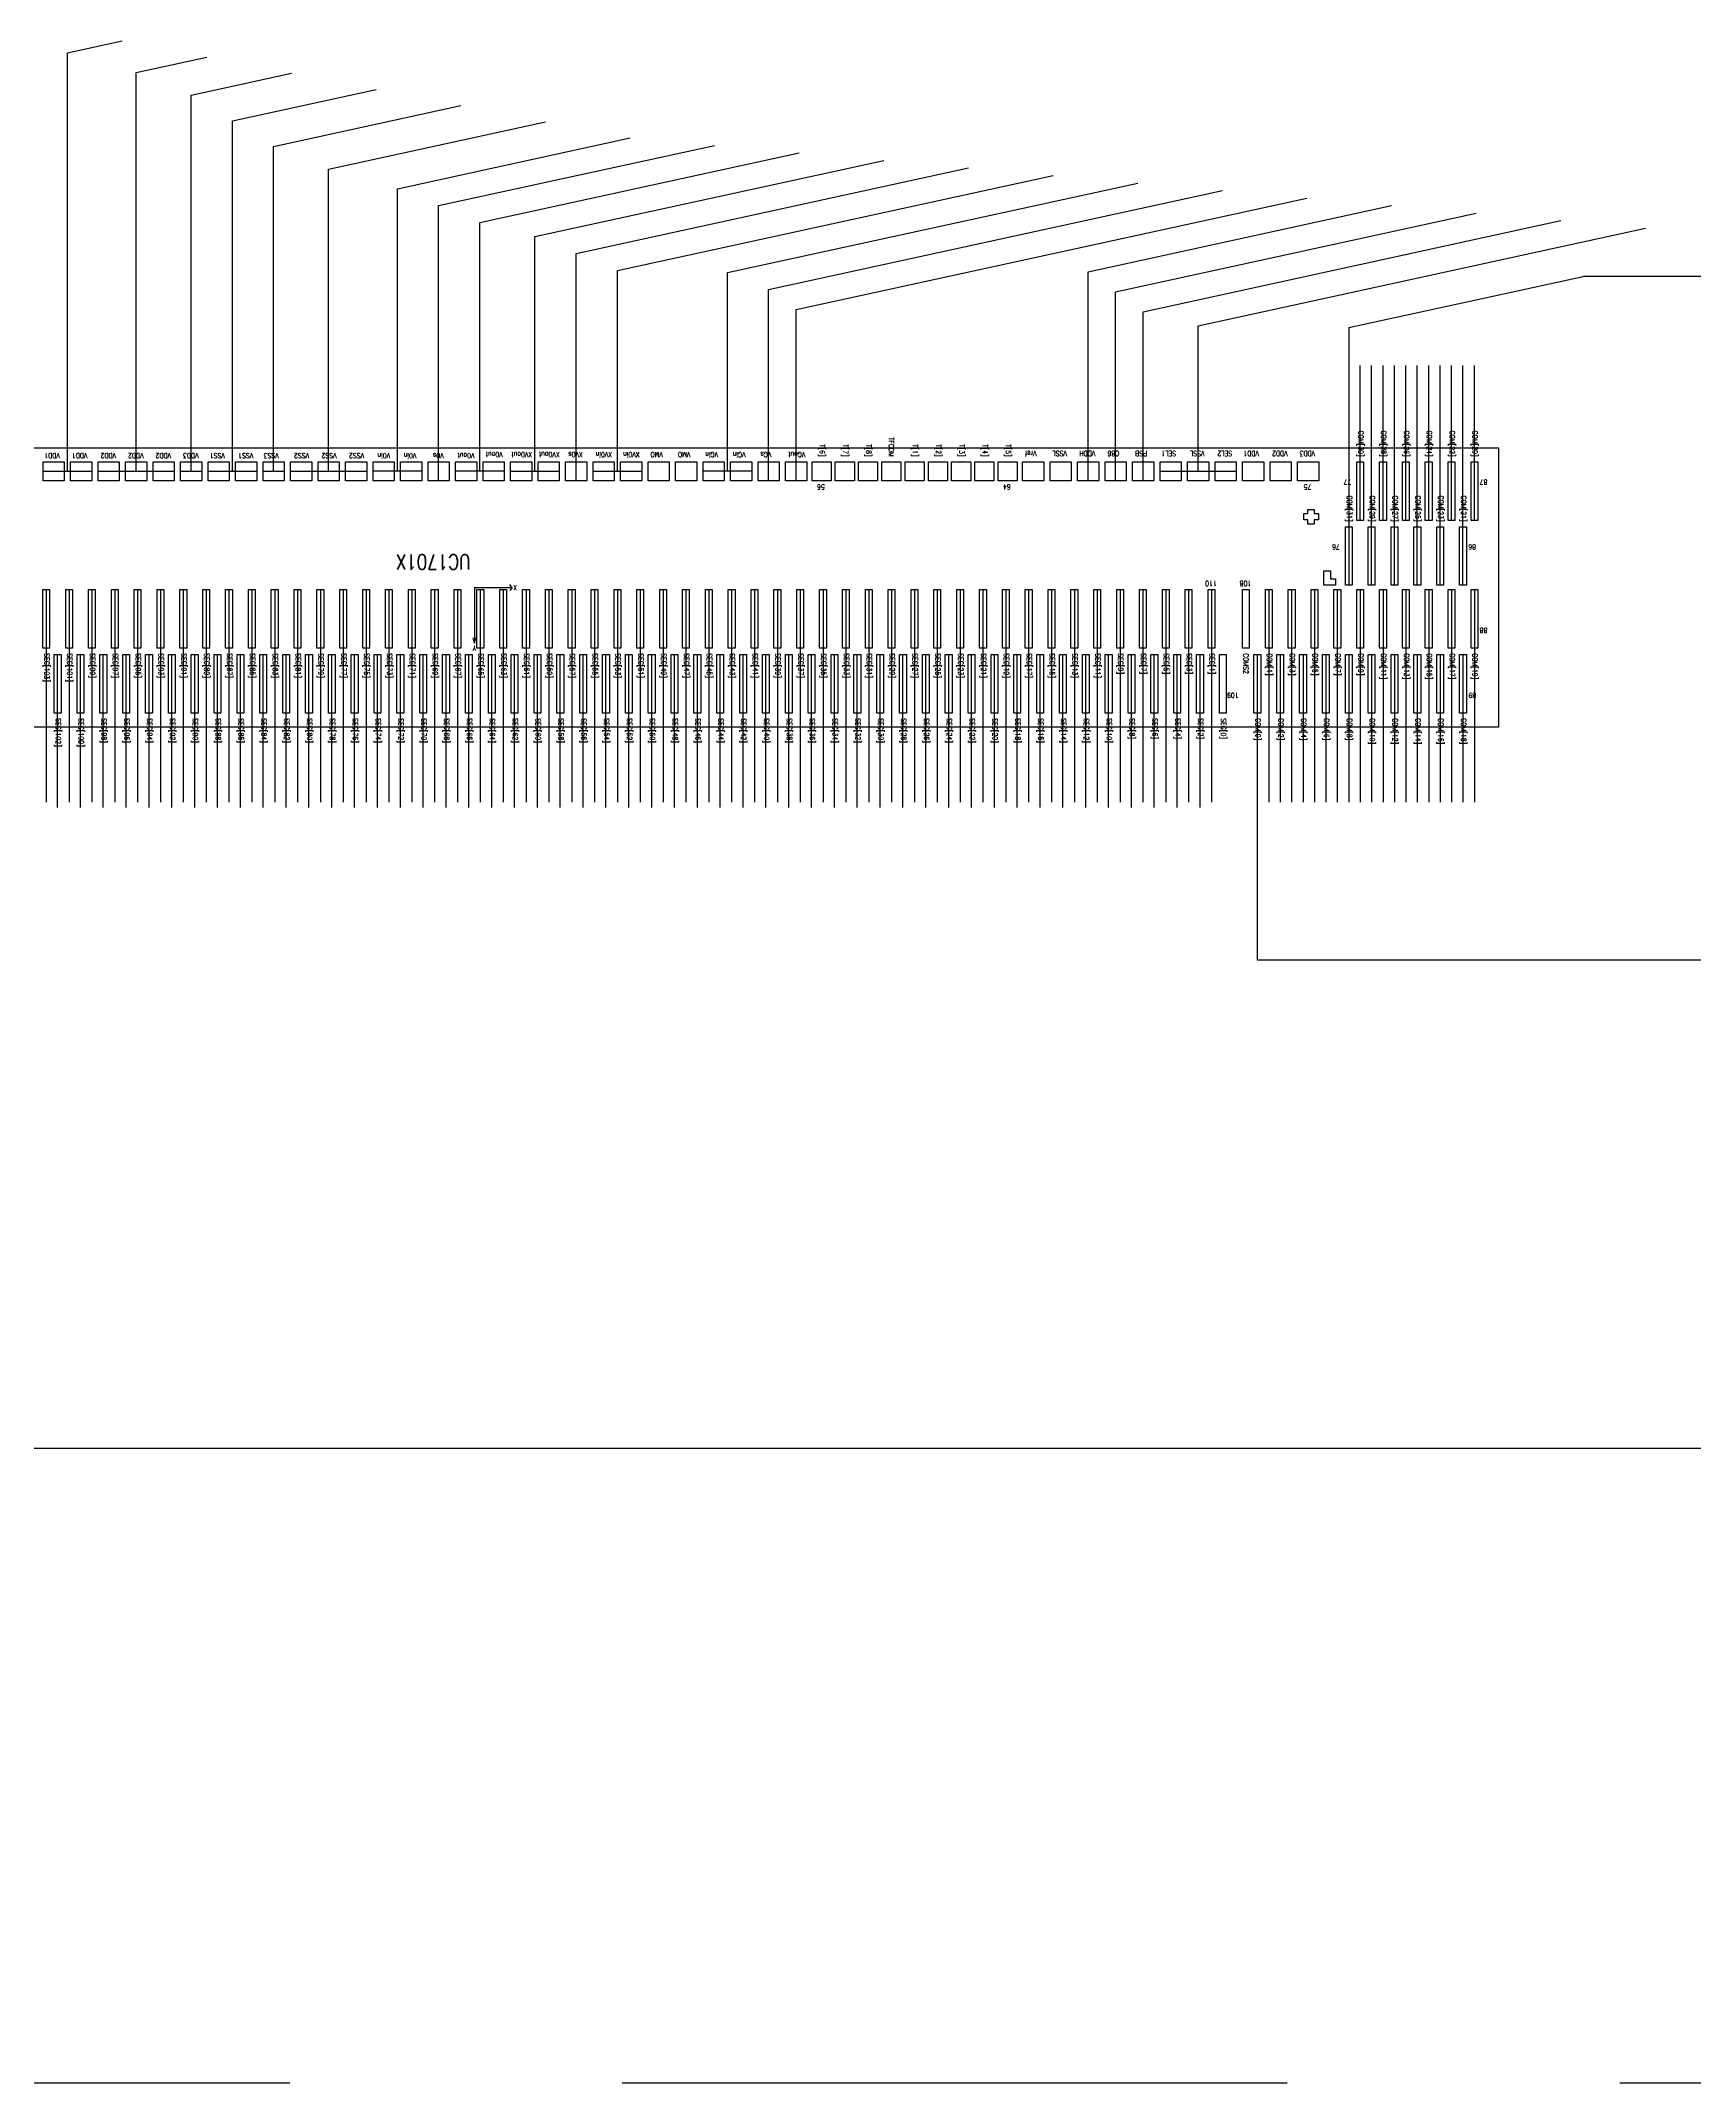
# Model space of a CAD drawing. Header units: millimetres. Extents: x 2413 to 2805, y 744 to 1021.
# Drawn here: x 2495.247 to 2499.154, y 942.071 to 946.898 of the extents above; entities that cross this region are included whole.
import ezdxf
from ezdxf.enums import TextEntityAlignment as Align

# ---------------------------------------------------------------- set-up
doc = ezdxf.new("R2010")
doc.units = ezdxf.units.MM
doc.linetypes.add('DASHED2', pattern=[0.375, 0.25, -0.125])
for name, color, linetype in [('B', 1, 'Continuous'), ('C', 7, 'Continuous'), ('D', 4, 'Continuous'), ('F', 2, 'Continuous')]:
    doc.layers.add(name, color=color, linetype=linetype)
doc.styles.add('Cog', font='txt.shx', dxfattribs={"width": 0.8, "height": 0.028})

msp = doc.modelspace()

# ---------------------------------------------------------------- linework, layer by layer
at = {"ltscale": 6.286513}
msp.add_line((2530.8392, 943.5712), (2460.8392, 943.5712), dxfattribs=at)
at = {"color": 6, "linetype": 'DASHED2', "ltscale": 6.286513}
msp.add_line((2528.8392, 942.0712), (2462.8392, 942.0712), dxfattribs=at)
at = {"layer": 'B'}
for p, q in [((2498.3379, 946.2208), (2498.892, 946.3417)), ((2526.3399, 946.3417), (2498.892, 946.3417)), ((2498.3379, 946.2208), (2498.3379, 945.6114)), ((2498.1219, 944.7252), (2498.1219, 945.4479)), ((2525.236, 944.7252), (2498.1219, 944.7252)), ((2498.1219, 944.7252), (2498.1219, 944.7252))]:
    msp.add_line(p, q, dxfattribs=at)
for points in [[(2498.3649, 945.7649), (2498.3649, 946.1311)], [(2498.3919, 945.6114), (2498.3919, 946.1311)], [(2498.4189, 945.7649), (2498.4189, 946.1311)], [(2498.4459, 945.6114), (2498.4459, 946.1311)], [(2498.4729, 945.7649), (2498.4729, 946.1311)], [(2498.4999, 945.6114), (2498.4999, 946.1311)], [(2498.5269, 945.7649), (2498.5269, 946.1311)], [(2498.5539, 945.6114), (2498.5539, 946.1311)], [(2498.5809, 945.7649), (2498.5809, 946.1311)], [(2498.6079, 945.6114), (2498.6079, 946.1311)], [(2498.6349, 945.7649), (2498.6349, 946.1311)], [(2498.1489, 945.6014), (2498.1489, 945.099)], [(2498.2029, 945.6014), (2498.2029, 945.099)], [(2498.2569, 945.6014), (2498.2569, 945.099)], [(2498.3109, 945.6014), (2498.3109, 945.099)], [(2498.3649, 945.6014), (2498.3649, 945.099)], [(2498.4189, 945.6014), (2498.4189, 945.099)], [(2498.4729, 945.6014), (2498.4729, 945.099)], [(2498.5269, 945.6014), (2498.5269, 945.099)], [(2498.5809, 945.6014), (2498.5809, 945.099)], [(2498.6349, 945.6014), (2498.6349, 945.099)], [(2498.1759, 945.4479), (2498.1759, 945.099)], [(2498.2299, 945.4479), (2498.2299, 945.099)], [(2498.2839, 945.4479), (2498.2839, 945.099)], [(2498.3379, 945.4479), (2498.3379, 945.099)], [(2498.3919, 945.4479), (2498.3919, 945.099)], [(2498.4459, 945.4479), (2498.4459, 945.099)], [(2498.4999, 945.4479), (2498.4999, 945.099)], [(2498.5539, 945.4479), (2498.5539, 945.099)], [(2498.6079, 945.4479), (2498.6079, 945.099)]]:
    msp.add_lwpolyline(points, dxfattribs=at)
at = {"layer": 'C'}
for points in [[(2495.2519, 945.9034), (2495.3019, 945.9034), (2495.3019, 945.8584), (2495.2519, 945.8584)], [(2495.3169, 945.9034), (2495.3669, 945.9034), (2495.3669, 945.8584), (2495.3169, 945.8584)], [(2495.3819, 945.9034), (2495.4319, 945.9034), (2495.4319, 945.8584), (2495.3819, 945.8584)], [(2495.4469, 945.9034), (2495.4969, 945.9034), (2495.4969, 945.8584), (2495.4469, 945.8584)], [(2495.5119, 945.9034), (2495.5619, 945.9034), (2495.5619, 945.8584), (2495.5119, 945.8584)], [(2495.5769, 945.9034), (2495.6269, 945.9034), (2495.6269, 945.8584), (2495.5769, 945.8584)], [(2495.6419, 945.9034), (2495.6919, 945.9034), (2495.6919, 945.8584), (2495.6419, 945.8584)], [(2495.7069, 945.9034), (2495.7569, 945.9034), (2495.7569, 945.8584), (2495.7069, 945.8584)], [(2495.7719, 945.9034), (2495.8219, 945.9034), (2495.8219, 945.8584), (2495.7719, 945.8584)], [(2495.8369, 945.9034), (2495.8869, 945.9034), (2495.8869, 945.8584), (2495.8369, 945.8584)], [(2495.9019, 945.9034), (2495.9519, 945.9034), (2495.9519, 945.8584), (2495.9019, 945.8584)], [(2495.9669, 945.9034), (2496.0169, 945.9034), (2496.0169, 945.8584), (2495.9669, 945.8584)], [(2496.0319, 945.9034), (2496.0819, 945.9034), (2496.0819, 945.8584), (2496.0319, 945.8584)], [(2496.0969, 945.9034), (2496.1469, 945.9034), (2496.1469, 945.8584), (2496.0969, 945.8584)], [(2496.1619, 945.9034), (2496.2119, 945.9034), (2496.2119, 945.8584), (2496.1619, 945.8584)], [(2496.2269, 945.9034), (2496.2769, 945.9034), (2496.2769, 945.8584), (2496.2269, 945.8584)], [(2496.2919, 945.9034), (2496.3419, 945.9034), (2496.3419, 945.8584), (2496.2919, 945.8584)], [(2496.3569, 945.9034), (2496.4069, 945.9034), (2496.4069, 945.8584), (2496.3569, 945.8584)], [(2496.4219, 945.9034), (2496.4719, 945.9034), (2496.4719, 945.8584), (2496.4219, 945.8584)], [(2496.4869, 945.9034), (2496.5369, 945.9034), (2496.5369, 945.8584), (2496.4869, 945.8584)], [(2496.5519, 945.9034), (2496.6019, 945.9034), (2496.6019, 945.8584), (2496.5519, 945.8584)], [(2496.6169, 945.9034), (2496.6669, 945.9034), (2496.6669, 945.8584), (2496.6169, 945.8584)], [(2496.6819, 945.9034), (2496.7319, 945.9034), (2496.7319, 945.8584), (2496.6819, 945.8584)], [(2496.7469, 945.9034), (2496.7969, 945.9034), (2496.7969, 945.8584), (2496.7469, 945.8584)], [(2496.8119, 945.9034), (2496.8619, 945.9034), (2496.8619, 945.8584), (2496.8119, 945.8584)], [(2496.8769, 945.9034), (2496.9269, 945.9034), (2496.9269, 945.8584), (2496.8769, 945.8584)], [(2496.9419, 945.9034), (2496.9919, 945.9034), (2496.9919, 945.8584), (2496.9419, 945.8584)], [(2497.0069, 945.9034), (2497.0569, 945.9034), (2497.0569, 945.8584), (2497.0069, 945.8584)], [(2497.6319, 945.9034), (2497.6819, 945.9034), (2497.6819, 945.8584), (2497.6319, 945.8584)], [(2497.6969, 945.9034), (2497.7469, 945.9034), (2497.7469, 945.8584), (2497.6969, 945.8584)], [(2497.7619, 945.9034), (2497.8119, 945.9034), (2497.8119, 945.8584), (2497.7619, 945.8584)], [(2497.8269, 945.9034), (2497.8769, 945.9034), (2497.8769, 945.8584), (2497.8269, 945.8584)], [(2497.8919, 945.9034), (2497.9419, 945.9034), (2497.9419, 945.8584), (2497.8919, 945.8584)], [(2497.9569, 945.9034), (2498.0069, 945.9034), (2498.0069, 945.8584), (2497.9569, 945.8584)], [(2498.0219, 945.9034), (2498.0719, 945.9034), (2498.0719, 945.8584), (2498.0219, 945.8584)], [(2498.3569, 945.9034), (2498.3729, 945.9034), (2498.3729, 945.7649), (2498.3569, 945.7649)], [(2498.4109, 945.9034), (2498.4269, 945.9034), (2498.4269, 945.7649), (2498.4109, 945.7649)], [(2498.4649, 945.9034), (2498.4809, 945.9034), (2498.4809, 945.7649), (2498.4649, 945.7649)], [(2498.5189, 945.9034), (2498.5349, 945.9034), (2498.5349, 945.7649), (2498.5189, 945.7649)], [(2498.5729, 945.9034), (2498.5889, 945.9034), (2498.5889, 945.7649), (2498.5729, 945.7649)], [(2498.6269, 945.9034), (2498.6429, 945.9034), (2498.6429, 945.7649), (2498.6269, 945.7649)], [(2498.2414, 945.7559), (2498.2414, 945.7659), (2498.2314, 945.7659), (2498.2314, 945.7809), (2498.2414, 945.7809), (2498.2414, 945.7909), (2498.2564, 945.7909), (2498.2564, 945.7809), (2498.2664, 945.7809), (2498.2664, 945.7659), (2498.2564, 945.7659), (2498.2564, 945.7559)], [(2498.3299, 945.7499), (2498.3459, 945.7499), (2498.3459, 945.6114), (2498.3299, 945.6114)], [(2498.3839, 945.7499), (2498.3999, 945.7499), (2498.3999, 945.6114), (2498.3839, 945.6114)], [(2498.4379, 945.7499), (2498.4539, 945.7499), (2498.4539, 945.6114), (2498.4379, 945.6114)], [(2498.4919, 945.7499), (2498.5079, 945.7499), (2498.5079, 945.6114), (2498.4919, 945.6114)], [(2498.5459, 945.7499), (2498.5619, 945.7499), (2498.5619, 945.6114), (2498.5459, 945.6114)], [(2498.5999, 945.7499), (2498.6159, 945.7499), (2498.6159, 945.6114), (2498.5999, 945.6114)], [(2498.2944, 945.6459), (2498.2944, 945.6269), (2498.3064, 945.6269), (2498.3064, 945.6119), (2498.2794, 945.6119), (2498.2794, 945.6459)], [(2495.2514, 945.6014), (2495.2674, 945.6014), (2495.2674, 945.4629), (2495.2514, 945.4629)], [(2495.3054, 945.6014), (2495.3214, 945.6014), (2495.3214, 945.4629), (2495.3054, 945.4629)], [(2495.3594, 945.6014), (2495.3754, 945.6014), (2495.3754, 945.4629), (2495.3594, 945.4629)], [(2495.4134, 945.6014), (2495.4294, 945.6014), (2495.4294, 945.4629), (2495.4134, 945.4629)], [(2495.4674, 945.6014), (2495.4834, 945.6014), (2495.4834, 945.4629), (2495.4674, 945.4629)], [(2495.5214, 945.6014), (2495.5374, 945.6014), (2495.5374, 945.4629), (2495.5214, 945.4629)], [(2495.5754, 945.6014), (2495.5914, 945.6014), (2495.5914, 945.4629), (2495.5754, 945.4629)], [(2495.6294, 945.6014), (2495.6454, 945.6014), (2495.6454, 945.4629), (2495.6294, 945.4629)], [(2495.6834, 945.6014), (2495.6994, 945.6014), (2495.6994, 945.4629), (2495.6834, 945.4629)], [(2495.7374, 945.6014), (2495.7534, 945.6014), (2495.7534, 945.4629), (2495.7374, 945.4629)], [(2495.7914, 945.6014), (2495.8074, 945.6014), (2495.8074, 945.4629), (2495.7914, 945.4629)], [(2495.8454, 945.6014), (2495.8614, 945.6014), (2495.8614, 945.4629), (2495.8454, 945.4629)], [(2495.8994, 945.6014), (2495.9154, 945.6014), (2495.9154, 945.4629), (2495.8994, 945.4629)], [(2495.9534, 945.6014), (2495.9694, 945.6014), (2495.9694, 945.4629), (2495.9534, 945.4629)], [(2496.0074, 945.6014), (2496.0234, 945.6014), (2496.0234, 945.4629), (2496.0074, 945.4629)], [(2496.0614, 945.6014), (2496.0774, 945.6014), (2496.0774, 945.4629), (2496.0614, 945.4629)], [(2496.1154, 945.6014), (2496.1314, 945.6014), (2496.1314, 945.4629), (2496.1154, 945.4629)], [(2496.1694, 945.6014), (2496.1854, 945.6014), (2496.1854, 945.4629), (2496.1694, 945.4629)], [(2496.2234, 945.6014), (2496.2394, 945.6014), (2496.2394, 945.4629), (2496.2234, 945.4629)], [(2496.2774, 945.6014), (2496.2934, 945.6014), (2496.2934, 945.4629), (2496.2774, 945.4629)], [(2496.3314, 945.6014), (2496.3474, 945.6014), (2496.3474, 945.4629), (2496.3314, 945.4629)], [(2496.3854, 945.6014), (2496.4014, 945.6014), (2496.4014, 945.4629), (2496.3854, 945.4629)], [(2496.4394, 945.6014), (2496.4554, 945.6014), (2496.4554, 945.4629), (2496.4394, 945.4629)], [(2496.4934, 945.6014), (2496.5094, 945.6014), (2496.5094, 945.4629), (2496.4934, 945.4629)], [(2496.5474, 945.6014), (2496.5634, 945.6014), (2496.5634, 945.4629), (2496.5474, 945.4629)], [(2496.6014, 945.6014), (2496.6174, 945.6014), (2496.6174, 945.4629), (2496.6014, 945.4629)], [(2496.6554, 945.6014), (2496.6714, 945.6014), (2496.6714, 945.4629), (2496.6554, 945.4629)], [(2496.7094, 945.6014), (2496.7254, 945.6014), (2496.7254, 945.4629), (2496.7094, 945.4629)], [(2496.7634, 945.6014), (2496.7794, 945.6014), (2496.7794, 945.4629), (2496.7634, 945.4629)], [(2496.8174, 945.6014), (2496.8334, 945.6014), (2496.8334, 945.4629), (2496.8174, 945.4629)], [(2496.8714, 945.6014), (2496.8874, 945.6014), (2496.8874, 945.4629), (2496.8714, 945.4629)], [(2496.9254, 945.6014), (2496.9414, 945.6014), (2496.9414, 945.4629), (2496.9254, 945.4629)], [(2496.9794, 945.6014), (2496.9954, 945.6014), (2496.9954, 945.4629), (2496.9794, 945.4629)], [(2497.0334, 945.6014), (2497.0494, 945.6014), (2497.0494, 945.4629), (2497.0334, 945.4629)], [(2497.0874, 945.6014), (2497.1034, 945.6014), (2497.1034, 945.4629), (2497.0874, 945.4629)], [(2497.1414, 945.6014), (2497.1574, 945.6014), (2497.1574, 945.4629), (2497.1414, 945.4629)], [(2497.1954, 945.6014), (2497.2114, 945.6014), (2497.2114, 945.4629), (2497.1954, 945.4629)], [(2497.2494, 945.6014), (2497.2654, 945.6014), (2497.2654, 945.4629), (2497.2494, 945.4629)], [(2497.3034, 945.6014), (2497.3194, 945.6014), (2497.3194, 945.4629), (2497.3034, 945.4629)], [(2497.3574, 945.6014), (2497.3734, 945.6014), (2497.3734, 945.4629), (2497.3574, 945.4629)], [(2497.4114, 945.6014), (2497.4274, 945.6014), (2497.4274, 945.4629), (2497.4114, 945.4629)], [(2497.4654, 945.6014), (2497.4814, 945.6014), (2497.4814, 945.4629), (2497.4654, 945.4629)], [(2497.5194, 945.6014), (2497.5354, 945.6014), (2497.5354, 945.4629), (2497.5194, 945.4629)], [(2497.5734, 945.6014), (2497.5894, 945.6014), (2497.5894, 945.4629), (2497.5734, 945.4629)], [(2497.6274, 945.6014), (2497.6434, 945.6014), (2497.6434, 945.4629), (2497.6274, 945.4629)], [(2497.6814, 945.6014), (2497.6974, 945.6014), (2497.6974, 945.4629), (2497.6814, 945.4629)], [(2497.7354, 945.6014), (2497.7514, 945.6014), (2497.7514, 945.4629), (2497.7354, 945.4629)], [(2497.7894, 945.6014), (2497.8054, 945.6014), (2497.8054, 945.4629), (2497.7894, 945.4629)], [(2497.8434, 945.6014), (2497.8594, 945.6014), (2497.8594, 945.4629), (2497.8434, 945.4629)], [(2497.8974, 945.6014), (2497.9134, 945.6014), (2497.9134, 945.4629), (2497.8974, 945.4629)], [(2497.9514, 945.6014), (2497.9674, 945.6014), (2497.9674, 945.4629), (2497.9514, 945.4629)], [(2498.0054, 945.6014), (2498.0214, 945.6014), (2498.0214, 945.4629), (2498.0054, 945.4629)], [(2498.0869, 945.6014), (2498.1029, 945.6014), (2498.1029, 945.4629), (2498.0869, 945.4629)], [(2498.1409, 945.6014), (2498.1569, 945.6014), (2498.1569, 945.4629), (2498.1409, 945.4629)], [(2498.1949, 945.6014), (2498.2109, 945.6014), (2498.2109, 945.4629), (2498.1949, 945.4629)], [(2498.2489, 945.6014), (2498.2649, 945.6014), (2498.2649, 945.4629), (2498.2489, 945.4629)], [(2498.3029, 945.6014), (2498.3189, 945.6014), (2498.3189, 945.4629), (2498.3029, 945.4629)], [(2498.3569, 945.6014), (2498.3729, 945.6014), (2498.3729, 945.4629), (2498.3569, 945.4629)], [(2498.4109, 945.6014), (2498.4269, 945.6014), (2498.4269, 945.4629), (2498.4109, 945.4629)], [(2498.4649, 945.6014), (2498.4809, 945.6014), (2498.4809, 945.4629), (2498.4649, 945.4629)], [(2498.5189, 945.6014), (2498.5349, 945.6014), (2498.5349, 945.4629), (2498.5189, 945.4629)], [(2498.5729, 945.6014), (2498.5889, 945.6014), (2498.5889, 945.4629), (2498.5729, 945.4629)], [(2498.6269, 945.6014), (2498.6429, 945.6014), (2498.6429, 945.4629), (2498.6269, 945.4629)], [(2495.2784, 945.4479), (2495.2944, 945.4479), (2495.2944, 945.3094), (2495.2784, 945.3094)], [(2495.3324, 945.4479), (2495.3484, 945.4479), (2495.3484, 945.3094), (2495.3324, 945.3094)], [(2495.3864, 945.4479), (2495.4024, 945.4479), (2495.4024, 945.3094), (2495.3864, 945.3094)], [(2495.4404, 945.4479), (2495.4564, 945.4479), (2495.4564, 945.3094), (2495.4404, 945.3094)], [(2495.4944, 945.4479), (2495.5104, 945.4479), (2495.5104, 945.3094), (2495.4944, 945.3094)], [(2495.5484, 945.4479), (2495.5644, 945.4479), (2495.5644, 945.3094), (2495.5484, 945.3094)], [(2495.6024, 945.4479), (2495.6184, 945.4479), (2495.6184, 945.3094), (2495.6024, 945.3094)], [(2495.6564, 945.4479), (2495.6724, 945.4479), (2495.6724, 945.3094), (2495.6564, 945.3094)], [(2495.7104, 945.4479), (2495.7264, 945.4479), (2495.7264, 945.3094), (2495.7104, 945.3094)], [(2495.7644, 945.4479), (2495.7804, 945.4479), (2495.7804, 945.3094), (2495.7644, 945.3094)], [(2495.8184, 945.4479), (2495.8344, 945.4479), (2495.8344, 945.3094), (2495.8184, 945.3094)], [(2495.8724, 945.4479), (2495.8884, 945.4479), (2495.8884, 945.3094), (2495.8724, 945.3094)], [(2495.9264, 945.4479), (2495.9424, 945.4479), (2495.9424, 945.3094), (2495.9264, 945.3094)], [(2495.9804, 945.4479), (2495.9964, 945.4479), (2495.9964, 945.3094), (2495.9804, 945.3094)], [(2496.0344, 945.4479), (2496.0504, 945.4479), (2496.0504, 945.3094), (2496.0344, 945.3094)], [(2496.0884, 945.4479), (2496.1044, 945.4479), (2496.1044, 945.3094), (2496.0884, 945.3094)], [(2496.1424, 945.4479), (2496.1584, 945.4479), (2496.1584, 945.3094), (2496.1424, 945.3094)], [(2496.1964, 945.4479), (2496.2124, 945.4479), (2496.2124, 945.3094), (2496.1964, 945.3094)], [(2496.2504, 945.4479), (2496.2664, 945.4479), (2496.2664, 945.3094), (2496.2504, 945.3094)], [(2496.3044, 945.4479), (2496.3204, 945.4479), (2496.3204, 945.3094), (2496.3044, 945.3094)], [(2496.3584, 945.4479), (2496.3744, 945.4479), (2496.3744, 945.3094), (2496.3584, 945.3094)], [(2496.4124, 945.4479), (2496.4284, 945.4479), (2496.4284, 945.3094), (2496.4124, 945.3094)], [(2496.4664, 945.4479), (2496.4824, 945.4479), (2496.4824, 945.3094), (2496.4664, 945.3094)], [(2496.5204, 945.4479), (2496.5364, 945.4479), (2496.5364, 945.3094), (2496.5204, 945.3094)], [(2496.5744, 945.4479), (2496.5904, 945.4479), (2496.5904, 945.3094), (2496.5744, 945.3094)], [(2496.6284, 945.4479), (2496.6444, 945.4479), (2496.6444, 945.3094), (2496.6284, 945.3094)], [(2496.6824, 945.4479), (2496.6984, 945.4479), (2496.6984, 945.3094), (2496.6824, 945.3094)], [(2496.7364, 945.4479), (2496.7524, 945.4479), (2496.7524, 945.3094), (2496.7364, 945.3094)], [(2496.7904, 945.4479), (2496.8064, 945.4479), (2496.8064, 945.3094), (2496.7904, 945.3094)], [(2496.8444, 945.4479), (2496.8604, 945.4479), (2496.8604, 945.3094), (2496.8444, 945.3094)], [(2496.8984, 945.4479), (2496.9144, 945.4479), (2496.9144, 945.3094), (2496.8984, 945.3094)], [(2496.9524, 945.4479), (2496.9684, 945.4479), (2496.9684, 945.3094), (2496.9524, 945.3094)], [(2497.0064, 945.4479), (2497.0224, 945.4479), (2497.0224, 945.3094), (2497.0064, 945.3094)], [(2497.0604, 945.4479), (2497.0764, 945.4479), (2497.0764, 945.3094), (2497.0604, 945.3094)], [(2497.1144, 945.4479), (2497.1304, 945.4479), (2497.1304, 945.3094), (2497.1144, 945.3094)], [(2497.1684, 945.4479), (2497.1844, 945.4479), (2497.1844, 945.3094), (2497.1684, 945.3094)], [(2497.2224, 945.4479), (2497.2384, 945.4479), (2497.2384, 945.3094), (2497.2224, 945.3094)], [(2497.2764, 945.4479), (2497.2924, 945.4479), (2497.2924, 945.3094), (2497.2764, 945.3094)], [(2497.3304, 945.4479), (2497.3464, 945.4479), (2497.3464, 945.3094), (2497.3304, 945.3094)], [(2497.3844, 945.4479), (2497.4004, 945.4479), (2497.4004, 945.3094), (2497.3844, 945.3094)], [(2497.4384, 945.4479), (2497.4544, 945.4479), (2497.4544, 945.3094), (2497.4384, 945.3094)], [(2497.4924, 945.4479), (2497.5084, 945.4479), (2497.5084, 945.3094), (2497.4924, 945.3094)], [(2497.5464, 945.4479), (2497.5624, 945.4479), (2497.5624, 945.3094), (2497.5464, 945.3094)], [(2497.6004, 945.4479), (2497.6164, 945.4479), (2497.6164, 945.3094), (2497.6004, 945.3094)], [(2497.6544, 945.4479), (2497.6704, 945.4479), (2497.6704, 945.3094), (2497.6544, 945.3094)], [(2497.7084, 945.4479), (2497.7244, 945.4479), (2497.7244, 945.3094), (2497.7084, 945.3094)], [(2497.7624, 945.4479), (2497.7784, 945.4479), (2497.7784, 945.3094), (2497.7624, 945.3094)], [(2497.8164, 945.4479), (2497.8324, 945.4479), (2497.8324, 945.3094), (2497.8164, 945.3094)], [(2497.8704, 945.4479), (2497.8864, 945.4479), (2497.8864, 945.3094), (2497.8704, 945.3094)], [(2497.9244, 945.4479), (2497.9404, 945.4479), (2497.9404, 945.3094), (2497.9244, 945.3094)], [(2497.9784, 945.4479), (2497.9944, 945.4479), (2497.9944, 945.3094), (2497.9784, 945.3094)], [(2498.0324, 945.4479), (2498.0484, 945.4479), (2498.0484, 945.3094), (2498.0324, 945.3094)], [(2498.1139, 945.4479), (2498.1299, 945.4479), (2498.1299, 945.3094), (2498.1139, 945.3094)], [(2498.1679, 945.4479), (2498.1839, 945.4479), (2498.1839, 945.3094), (2498.1679, 945.3094)], [(2498.2219, 945.4479), (2498.2379, 945.4479), (2498.2379, 945.3094), (2498.2219, 945.3094)], [(2498.2759, 945.4479), (2498.2919, 945.4479), (2498.2919, 945.3094), (2498.2759, 945.3094)], [(2498.3299, 945.4479), (2498.3459, 945.4479), (2498.3459, 945.3094), (2498.3299, 945.3094)], [(2498.3839, 945.4479), (2498.3999, 945.4479), (2498.3999, 945.3094), (2498.3839, 945.3094)], [(2498.4379, 945.4479), (2498.4539, 945.4479), (2498.4539, 945.3094), (2498.4379, 945.3094)], [(2498.4919, 945.4479), (2498.5079, 945.4479), (2498.5079, 945.3094), (2498.4919, 945.3094)], [(2498.5459, 945.4479), (2498.5619, 945.4479), (2498.5619, 945.3094), (2498.5459, 945.3094)], [(2498.5999, 945.4479), (2498.6159, 945.4479), (2498.6159, 945.3094), (2498.5999, 945.3094)]]:
    msp.add_lwpolyline(points, close=True, dxfattribs=at)
at = {"layer": 'C', "color": 5}
for points in [[(2497.0694, 945.9034), (2497.1144, 945.9034), (2497.1144, 945.8584), (2497.0694, 945.8584)], [(2497.1244, 945.9034), (2497.1694, 945.9034), (2497.1694, 945.8584), (2497.1244, 945.8584)], [(2497.1794, 945.9034), (2497.2244, 945.9034), (2497.2244, 945.8584), (2497.1794, 945.8584)], [(2497.2344, 945.9034), (2497.2794, 945.9034), (2497.2794, 945.8584), (2497.2344, 945.8584)], [(2497.2894, 945.9034), (2497.3344, 945.9034), (2497.3344, 945.8584), (2497.2894, 945.8584)], [(2497.3444, 945.9034), (2497.3894, 945.9034), (2497.3894, 945.8584), (2497.3444, 945.8584)], [(2497.3994, 945.9034), (2497.4444, 945.9034), (2497.4444, 945.8584), (2497.3994, 945.8584)], [(2497.4544, 945.9034), (2497.4994, 945.9034), (2497.4994, 945.8584), (2497.4544, 945.8584)], [(2497.5094, 945.9034), (2497.5544, 945.9034), (2497.5544, 945.8584), (2497.5094, 945.8584)], [(2497.5669, 945.9034), (2497.6169, 945.9034), (2497.6169, 945.8584), (2497.5669, 945.8584)], [(2498.0869, 945.9034), (2498.1369, 945.9034), (2498.1369, 945.8584), (2498.0869, 945.8584)], [(2498.1519, 945.9034), (2498.2019, 945.9034), (2498.2019, 945.8584), (2498.1519, 945.8584)], [(2498.2169, 945.9034), (2498.2669, 945.9034), (2498.2669, 945.8584), (2498.2169, 945.8584)]]:
    msp.add_lwpolyline(points, close=True, dxfattribs=at)
at = {"layer": 'D', "linetype": 'Continuous'}
for p, q in [((2496.2719, 945.6064), (2496.2719, 945.4749)), ((2496.2719, 945.6064), (2496.3606, 945.6064)), ((2496.3606, 945.6064), (2496.3549, 945.6137)), ((2496.3606, 945.6064), (2496.3549, 945.599)), ((2496.2719, 945.4749), (2496.2687, 945.4874)), ((2496.2719, 945.4749), (2496.2751, 945.4874))]:
    msp.add_line(p, q, dxfattribs=at)
msp.add_lwpolyline([(2493.8519, 945.9364), (2498.6919, 945.9364), (2498.6919, 945.2764), (2493.8519, 945.2764)], close=True, dxfattribs=at)
at = {"layer": 'F', "color": 6}
for p, q in [((2495.3094, 946.87), (2495.4392, 946.8983)), ((2495.3094, 945.8809), (2495.3094, 946.87)), ((2495.4719, 946.8236), (2495.6392, 946.8601)), ((2495.4719, 945.8809), (2495.4719, 946.8236)), ((2495.6019, 946.7701), (2495.8392, 946.8218)), ((2495.6019, 945.8809), (2495.6019, 946.7701))]:
    msp.add_line(p, q, dxfattribs=at)
at = {"layer": 'F', "color": 4}
for p, q in [((2495.6994, 946.7094), (2496.0392, 946.7836)), ((2495.6994, 945.8809), (2495.6994, 946.7094)), ((2495.7969, 946.6488), (2496.2392, 946.7454)), ((2495.9269, 946.5953), (2496.4392, 946.7071)), ((2495.7969, 945.8809), (2495.7969, 946.6488)), ((2495.9269, 945.8809), (2495.9269, 946.5953)), ((2497.9819, 946.225), (2499.0392, 946.4557)), ((2497.9819, 945.8809), (2497.9819, 946.225))]:
    msp.add_line(p, q, dxfattribs=at)
at = {"layer": 'F'}
for p, q in [((2496.0894, 946.5489), (2496.6392, 946.6689)), ((2496.1869, 946.5088), (2496.8392, 946.6511)), ((2496.2844, 946.4686), (2497.0392, 946.6334)), ((2496.4144, 946.4356), (2497.2392, 946.6156)), ((2496.5119, 946.3955), (2497.4392, 946.5978)), ((2496.6094, 946.3553), (2497.6392, 946.5801)), ((2496.8694, 946.3507), (2497.8392, 946.5623)), ((2496.0894, 945.8809), (2496.0894, 946.5489)), ((2496.1869, 945.8584), (2496.1869, 946.5088)), ((2496.9669, 946.3105), (2498.0392, 946.5445)), ((2497.0319, 946.2633), (2498.2392, 946.5268)), ((2497.7219, 946.3525), (2498.4392, 946.509)), ((2496.2844, 945.8809), (2496.2844, 946.4686)), ((2497.7869, 946.3052), (2498.6392, 946.4912)), ((2497.8519, 946.258), (2498.8392, 946.4735)), ((2496.4144, 945.8809), (2496.4144, 946.4356)), ((2496.5119, 945.8584), (2496.5119, 946.3955)), ((2496.6094, 945.8809), (2496.6094, 946.3553)), ((2496.8694, 945.8809), (2496.8694, 946.3507)), ((2497.7219, 945.8584), (2497.7219, 946.3525)), ((2496.9669, 945.8584), (2496.9669, 946.3105)), ((2497.7869, 945.8584), (2497.7869, 946.3052)), ((2497.0319, 945.8584), (2497.0319, 946.2633)), ((2497.8519, 945.8584), (2497.8519, 946.258))]:
    msp.add_line(p, q, dxfattribs=at)
at = {"layer": 'F', "color": 6}
for points in [[(2495.2519, 945.8809), (2495.3669, 945.8809)], [(2495.3819, 945.8809), (2495.5619, 945.8809)], [(2495.5769, 945.8809), (2495.6269, 945.8809)]]:
    msp.add_lwpolyline(points, dxfattribs=at)
at = {"layer": 'F', "color": 4}
for points in [[(2495.6419, 945.8809), (2495.7569, 945.8809)], [(2495.7719, 945.8809), (2495.8219, 945.8809)], [(2495.8369, 945.8809), (2496.0169, 945.8809)]]:
    msp.add_lwpolyline(points, dxfattribs=at)
at = {"layer": 'F'}
for points in [[(2496.1469, 945.8809), (2496.0319, 945.8809)], [(2496.3419, 945.8809), (2496.2269, 945.8809)], [(2496.3569, 945.8809), (2496.4719, 945.8809)], [(2496.5519, 945.8809), (2496.6669, 945.8809)], [(2496.9269, 945.8809), (2496.8119, 945.8809)], [(2497.8919, 945.8809), (2498.0719, 945.8809)], [(2495.2594, 945.6014), (2495.2594, 945.099)], [(2495.3134, 945.6014), (2495.3134, 945.099)], [(2495.3674, 945.6014), (2495.3674, 945.099)], [(2495.4214, 945.6014), (2495.4214, 945.099)], [(2495.4754, 945.6014), (2495.4754, 945.099)], [(2495.5294, 945.6014), (2495.5294, 945.099)], [(2495.5834, 945.6014), (2495.5834, 945.099)], [(2495.6374, 945.6014), (2495.6374, 945.099)], [(2495.6914, 945.6014), (2495.6914, 945.099)], [(2495.7454, 945.6014), (2495.7454, 945.099)], [(2495.7994, 945.6014), (2495.7994, 945.099)], [(2495.8534, 945.6014), (2495.8534, 945.099)], [(2495.9074, 945.6014), (2495.9074, 945.099)], [(2495.9614, 945.6014), (2495.9614, 945.099)], [(2496.0154, 945.6014), (2496.0154, 945.099)], [(2496.0694, 945.6014), (2496.0694, 945.099)], [(2496.1234, 945.6014), (2496.1234, 945.099)], [(2496.1774, 945.6014), (2496.1774, 945.099)], [(2496.2314, 945.6014), (2496.2314, 945.099)], [(2496.2854, 945.6014), (2496.2854, 945.099)], [(2496.3394, 945.6014), (2496.3394, 945.099)], [(2496.3934, 945.6014), (2496.3934, 945.099)], [(2496.4474, 945.6014), (2496.4474, 945.099)], [(2496.5014, 945.6014), (2496.5014, 945.099)], [(2496.5554, 945.6014), (2496.5554, 945.099)], [(2496.6094, 945.6014), (2496.6094, 945.099)], [(2496.6634, 945.6014), (2496.6634, 945.099)], [(2496.7174, 945.6014), (2496.7174, 945.099)], [(2496.7714, 945.6014), (2496.7714, 945.099)], [(2496.8254, 945.6014), (2496.8254, 945.099)], [(2496.8794, 945.6014), (2496.8794, 945.099)], [(2496.9334, 945.6014), (2496.9334, 945.099)], [(2496.9874, 945.6014), (2496.9874, 945.099)], [(2497.0414, 945.6014), (2497.0414, 945.099)], [(2497.0954, 945.6014), (2497.0954, 945.099)], [(2497.1494, 945.6014), (2497.1494, 945.099)], [(2497.2034, 945.6014), (2497.2034, 945.099)], [(2497.2574, 945.6014), (2497.2574, 945.099)], [(2497.3114, 945.6014), (2497.3114, 945.099)], [(2497.3654, 945.6014), (2497.3654, 945.099)], [(2497.4194, 945.6014), (2497.4194, 945.099)], [(2497.4734, 945.6014), (2497.4734, 945.099)], [(2497.5274, 945.6014), (2497.5274, 945.099)], [(2497.5814, 945.6014), (2497.5814, 945.099)], [(2497.6354, 945.6014), (2497.6354, 945.099)], [(2497.6894, 945.6014), (2497.6894, 945.099)], [(2497.7434, 945.6014), (2497.7434, 945.099)], [(2497.7974, 945.6014), (2497.7974, 945.099)], [(2497.8514, 945.6014), (2497.8514, 945.099)], [(2497.9054, 945.6014), (2497.9054, 945.099)], [(2497.9594, 945.6014), (2497.9594, 945.099)], [(2498.0134, 945.6014), (2498.0134, 945.099)], [(2495.2864, 945.0859), (2495.2864, 945.4479)], [(2495.3404, 945.0859), (2495.3404, 945.4479)], [(2495.3944, 945.0859), (2495.3944, 945.4479)], [(2495.4484, 945.0859), (2495.4484, 945.4479)], [(2495.5024, 945.0859), (2495.5024, 945.4479)], [(2495.5564, 945.0859), (2495.5564, 945.4479)], [(2495.6104, 945.0859), (2495.6104, 945.4479)], [(2495.6644, 945.0859), (2495.6644, 945.4479)], [(2495.7184, 945.0859), (2495.7184, 945.4479)], [(2495.7724, 945.0859), (2495.7724, 945.4479)], [(2495.8264, 945.0859), (2495.8264, 945.4479)], [(2495.8804, 945.0859), (2495.8804, 945.4479)], [(2495.9344, 945.0859), (2495.9344, 945.4479)], [(2495.9884, 945.0859), (2495.9884, 945.4479)], [(2496.0424, 945.0859), (2496.0424, 945.4479)], [(2496.0964, 945.0859), (2496.0964, 945.4479)], [(2496.1504, 945.0859), (2496.1504, 945.4479)], [(2496.2044, 945.0859), (2496.2044, 945.4479)], [(2496.2584, 945.0859), (2496.2584, 945.4479)], [(2496.3124, 945.0859), (2496.3124, 945.4479)], [(2496.3664, 945.0859), (2496.3664, 945.4479)], [(2496.4204, 945.0859), (2496.4204, 945.4479)], [(2496.4744, 945.0859), (2496.4744, 945.4479)], [(2496.5284, 945.0859), (2496.5284, 945.4479)], [(2496.5824, 945.0859), (2496.5824, 945.4479)], [(2496.6364, 945.0859), (2496.6364, 945.4479)], [(2496.6904, 945.0859), (2496.6904, 945.4479)], [(2496.7444, 945.0859), (2496.7444, 945.4479)], [(2496.7984, 945.0859), (2496.7984, 945.4479)], [(2496.8524, 945.0859), (2496.8524, 945.4479)], [(2496.9064, 945.0859), (2496.9064, 945.4479)], [(2496.9604, 945.0859), (2496.9604, 945.4479)], [(2497.0144, 945.0859), (2497.0144, 945.4479)], [(2497.0684, 945.0859), (2497.0684, 945.4479)], [(2497.1224, 945.0859), (2497.1224, 945.4479)], [(2497.1764, 945.0859), (2497.1764, 945.4479)], [(2497.2304, 945.0859), (2497.2304, 945.4479)], [(2497.2844, 945.0859), (2497.2844, 945.4479)], [(2497.3384, 945.0859), (2497.3384, 945.4479)], [(2497.3924, 945.0859), (2497.3924, 945.4479)], [(2497.4464, 945.0859), (2497.4464, 945.4479)], [(2497.5004, 945.0859), (2497.5004, 945.4479)], [(2497.5544, 945.0859), (2497.5544, 945.4479)], [(2497.6084, 945.0859), (2497.6084, 945.4479)], [(2497.6624, 945.0859), (2497.6624, 945.4479)], [(2497.7164, 945.0859), (2497.7164, 945.4479)], [(2497.7704, 945.0859), (2497.7704, 945.4479)], [(2497.8244, 945.0859), (2497.8244, 945.4479)], [(2497.8784, 945.0859), (2497.8784, 945.4479)], [(2497.9324, 945.0859), (2497.9324, 945.4479)], [(2497.9864, 945.0859), (2497.9864, 945.4479)]]:
    msp.add_lwpolyline(points, dxfattribs=at)

# ---------------------------------------------------------------- texts
at = {"layer": 'D', "linetype": 'Continuous', "style": 'Cog', "width": 0.8}
for s, height, rotation, p in [('T[6]', 0.012, 270, (2497.0876, 945.9154)), ('T[7]', 0.012, 270, (2497.1426, 945.9154)), ('T[8]', 0.012, 270, (2497.1976, 945.9154)), ('TFCOM', 0.012, 270, (2497.2509, 945.9154)), ('T[1]', 0.012, 270, (2497.3076, 945.9154)), ('T[2]', 0.012, 270, (2497.3626, 945.9154)), ('T[3]', 0.012, 270, (2497.4176, 945.9154)), ('T[4]', 0.012, 270, (2497.4726, 945.9154)), ('T[5]', 0.012, 270, (2497.5276, 945.9154)), ('COM[30]', 0.012, 270, (2498.3606, 945.9154)), ('COM[28]', 0.012, 270, (2498.4146, 945.9154)), ('COM[26]', 0.012, 270, (2498.4686, 945.9154)), ('COM[24]', 0.012, 270, (2498.5226, 945.9154)), ('COM[22]', 0.012, 270, (2498.5766, 945.9154)), ('COM[20]', 0.012, 270, (2498.6306, 945.9154)), ('VDD1', 0.012, 180, (2495.255, 945.9239)), ('VDD1', 0.012, 180, (2495.32, 945.9239)), ('VDD2', 0.012, 180, (2495.3879, 945.9239)), ('VDD2', 0.012, 180, (2495.4529, 945.9239)), ('VDD2', 0.012, 180, (2495.5179, 945.9239)), ('VDD3', 0.012, 180, (2495.5829, 945.9239)), ('VSS1', 0.012, 180, (2495.6459, 945.9239)), ('VSS1', 0.012, 180, (2495.7132, 945.9239)), ('VSS3', 0.012, 180, (2495.7732, 945.9239)), ('VSS2', 0.012, 180, (2495.8451, 945.9239)), ('VSS2', 0.012, 180, (2495.9101, 945.9239)), ('VSS2', 0.012, 180, (2495.9751, 945.9239)), ('V0in', 0.012, 180, (2496.0425, 945.9239)), ('V0in', 0.012, 180, (2496.1046, 945.9239)), ('V0s', 0.012, 180, (2496.1737, 945.9239)), ('V0out', 0.012, 180, (2496.2313, 945.9239)), ('56', 0.012, 180, (2497.0813, 945.85)), ('64', 0.012, 180, (2497.5208, 945.85)), ('75', 0.012, 180, (2498.2313, 945.85)), ('77', 0.012, 180, (2498.3257, 945.8614)), ('87', 0.012, 180, (2498.6474, 945.8614)), ('COM[31]', 0.012, 270, (2498.3336, 945.7619)), ('COM[29]', 0.012, 270, (2498.3876, 945.7619)), ('COM[27]', 0.012, 270, (2498.4416, 945.7619)), ('COM[25]', 0.012, 270, (2498.4956, 945.7619)), ('COM[23]', 0.012, 270, (2498.5496, 945.7619)), ('COM[21]', 0.012, 270, (2498.6036, 945.7619)), ('76', 0.012, 180, (2498.2987, 945.7079)), ('86', 0.012, 180, (2498.6204, 945.7079)), ('UC1701X', 0.036, 180, (2496.0858, 945.6845)), ('110', 0.012, 180, (2497.9987, 945.6217)), ('108', 0.012, 180, (2498.0802, 945.6217)), ('88', 0.012, 180, (2498.6474, 945.5108)), ('109', 0.012, 180, (2498.0502, 945.3573)), ('89', 0.012, 180, (2498.6208, 945.3573))]:
    msp.add_text(s, height=height, rotation=rotation, dxfattribs=at).set_placement(p, align=Align.RIGHT)
for s, rotation, p in [('Vref', 180, (2497.6001, 945.929)), ('VSSL', 180, (2497.6719, 945.929)), ('VDDH', 180, (2497.7388, 945.929)), ('C86', 180, (2497.7955, 945.929)), ('PSB', 180, (2497.8614, 945.929)), ('SEL1', 180, (2497.9296, 945.929)), ('VSSL', 180, (2497.9969, 945.929)), ('SEL2', 180, (2498.0624, 945.929)), ('VDD1', 180, (2498.1256, 945.929)), ('VDD2', 180, (2498.1933, 945.929)), ('VDD3', 180, (2498.2583, 945.929)), ('V0out', 180, (2496.3382, 945.9264)), ('XV0out', 180, (2496.408, 945.9264)), ('XV0out', 180, (2496.473, 945.9264)), ('XV0s', 180, (2496.5278, 945.9264)), ('XV0in', 180, (2496.5969, 945.9264)), ('XV0in', 180, (2496.6619, 945.9264)), ('VMO', 180, (2496.7168, 945.9264)), ('VMO', 180, (2496.7818, 945.9264)), ('VGin', 180, (2496.8473, 945.9264)), ('VGin', 180, (2496.9123, 945.9264)), ('VGs', 180, (2496.9732, 945.9264)), ('VGout', 180, (2497.0537, 945.9264)), ('X', 180, (2496.3726, 945.6119)), ('SEG[103]', 270, (2495.2551, 945.4509)), ('SEG[101]', 270, (2495.3091, 945.4509)), ('SEG[99]', 270, (2495.3631, 945.4509)), ('SEG[97]', 270, (2495.4171, 945.4509)), ('SEG[95]', 270, (2495.4711, 945.4509)), ('SEG[93]', 270, (2495.5251, 945.4509)), ('SEG[91]', 270, (2495.5791, 945.4509)), ('SEG[89]', 270, (2495.6331, 945.4509)), ('SEG[87]', 270, (2495.6871, 945.4509)), ('SEG[85]', 270, (2495.7411, 945.4509)), ('SEG[83]', 270, (2495.7951, 945.4509)), ('SEG[81]', 270, (2495.8491, 945.4509)), ('SEG[79]', 270, (2495.9031, 945.4509)), ('SEG[77]', 270, (2495.9571, 945.4509)), ('SEG[75]', 270, (2496.0111, 945.4509)), ('SEG[73]', 270, (2496.0651, 945.4509)), ('SEG[71]', 270, (2496.1191, 945.4509)), ('SEG[69]', 270, (2496.1731, 945.4509)), ('SEG[67]', 270, (2496.2271, 945.4509)), ('Y', 180, (2496.2754, 945.469)), ('SEG[65]', 270, (2496.2811, 945.4509)), ('SEG[63]', 270, (2496.3351, 945.4509)), ('SEG[61]', 270, (2496.3891, 945.4509)), ('SEG[59]', 270, (2496.4431, 945.4509)), ('SEG[57]', 270, (2496.4971, 945.4509)), ('SEG[55]', 270, (2496.5511, 945.4509)), ('SEG[53]', 270, (2496.6051, 945.4509)), ('SEG[51]', 270, (2496.6591, 945.4509)), ('SEG[49]', 270, (2496.7131, 945.4509)), ('SEG[47]', 270, (2496.7671, 945.4509)), ('SEG[45]', 270, (2496.8211, 945.4509)), ('SEG[43]', 270, (2496.8751, 945.4509)), ('SEG[41]', 270, (2496.9291, 945.4509)), ('SEG[39]', 270, (2496.9831, 945.4509)), ('SEG[37]', 270, (2497.0371, 945.4509)), ('SEG[35]', 270, (2497.0911, 945.4509)), ('SEG[33]', 270, (2497.1451, 945.4509)), ('SEG[31]', 270, (2497.1991, 945.4509)), ('SEG[29]', 270, (2497.2531, 945.4509)), ('SEG[27]', 270, (2497.3071, 945.4509)), ('SEG[25]', 270, (2497.3611, 945.4509)), ('SEG[23]', 270, (2497.4151, 945.4509)), ('SEG[21]', 270, (2497.4691, 945.4509)), ('SEG[19]', 270, (2497.5231, 945.4509)), ('SEG[17]', 270, (2497.5771, 945.4509)), ('SEG[15]', 270, (2497.6311, 945.4509)), ('SEG[13]', 270, (2497.6851, 945.4509)), ('SEG[11]', 270, (2497.7391, 945.4509)), ('SEG[9]', 270, (2497.7931, 945.4509)), ('SEG[7]', 270, (2497.8471, 945.4509)), ('SEG[5]', 270, (2497.9011, 945.4509)), ('SEG[3]', 270, (2497.9551, 945.4509)), ('SEG[1]', 270, (2498.0091, 945.4509)), ('COMS2', 270, (2498.0889, 945.4509)), ('COM[1]', 270, (2498.1446, 945.4509)), ('COM[3]', 270, (2498.1986, 945.4509)), ('COM[5]', 270, (2498.2526, 945.4509)), ('COM[7]', 270, (2498.3066, 945.4509)), ('COM[9]', 270, (2498.3606, 945.4509)), ('COM[11]', 270, (2498.4146, 945.4509)), ('COM[13]', 270, (2498.4686, 945.4509)), ('COM[15]', 270, (2498.5226, 945.4509)), ('COM[17]', 270, (2498.5766, 945.4509)), ('COM[19]', 270, (2498.6306, 945.4509)), ('SEG[102]', 270, (2495.2821, 945.2974)), ('SEG[100]', 270, (2495.3361, 945.2974)), ('SEG[98]', 270, (2495.3901, 945.2974)), ('SEG[96]', 270, (2495.4441, 945.2974)), ('SEG[94]', 270, (2495.4981, 945.2974)), ('SEG[92]', 270, (2495.5521, 945.2974)), ('SEG[90]', 270, (2495.6061, 945.2974)), ('SEG[88]', 270, (2495.6601, 945.2974)), ('SEG[86]', 270, (2495.7141, 945.2974)), ('SEG[84]', 270, (2495.7681, 945.2974)), ('SEG[82]', 270, (2495.8221, 945.2974)), ('SEG[80]', 270, (2495.8761, 945.2974)), ('SEG[78]', 270, (2495.9301, 945.2974)), ('SEG[76]', 270, (2495.9841, 945.2974)), ('SEG[74]', 270, (2496.0381, 945.2974)), ('SEG[72]', 270, (2496.0921, 945.2974)), ('SEG[70]', 270, (2496.1461, 945.2974)), ('SEG[68]', 270, (2496.2001, 945.2974)), ('SEG[66]', 270, (2496.2541, 945.2974)), ('SEG[64]', 270, (2496.3081, 945.2974)), ('SEG[62]', 270, (2496.3621, 945.2974)), ('SEG[60]', 270, (2496.4161, 945.2974)), ('SEG[58]', 270, (2496.4701, 945.2974)), ('SEG[56]', 270, (2496.5241, 945.2974)), ('SEG[54]', 270, (2496.5781, 945.2974)), ('SEG[52]', 270, (2496.6321, 945.2974)), ('SEG[50]', 270, (2496.6861, 945.2974)), ('SEG[48]', 270, (2496.7401, 945.2974)), ('SEG[46]', 270, (2496.7941, 945.2974)), ('SEG[44]', 270, (2496.8481, 945.2974)), ('SEG[42]', 270, (2496.9021, 945.2974)), ('SEG[40]', 270, (2496.9561, 945.2974)), ('SEG[38]', 270, (2497.0101, 945.2974)), ('SEG[36]', 270, (2497.0641, 945.2974)), ('SEG[34]', 270, (2497.1181, 945.2974)), ('SEG[32]', 270, (2497.1721, 945.2974)), ('SEG[30]', 270, (2497.2261, 945.2974)), ('SEG[28]', 270, (2497.2801, 945.2974)), ('SEG[26]', 270, (2497.3341, 945.2974)), ('SEG[24]', 270, (2497.3881, 945.2974)), ('SEG[22]', 270, (2497.4421, 945.2974)), ('SEG[20]', 270, (2497.4961, 945.2974)), ('SEG[18]', 270, (2497.5501, 945.2974)), ('SEG[16]', 270, (2497.6041, 945.2974)), ('SEG[14]', 270, (2497.6581, 945.2974)), ('SEG[12]', 270, (2497.7121, 945.2974)), ('SEG[10]', 270, (2497.7661, 945.2974)), ('SEG[8]', 270, (2497.8201, 945.2974)), ('SEG[6]', 270, (2497.8741, 945.2974)), ('SEG[4]', 270, (2497.9281, 945.2974)), ('SEG[2]', 270, (2497.9821, 945.2974)), ('SEG[0]', 270, (2498.0361, 945.2974)), ('COM[0]', 270, (2498.1176, 945.2974)), ('COM[2]', 270, (2498.1716, 945.2974)), ('COM[4]', 270, (2498.2256, 945.2974)), ('COM[6]', 270, (2498.2796, 945.2974)), ('COM[8]', 270, (2498.3336, 945.2974)), ('COM[10]', 270, (2498.3876, 945.2974)), ('COM[12]', 270, (2498.4416, 945.2974)), ('COM[14]', 270, (2498.4956, 945.2974)), ('COM[16]', 270, (2498.5496, 945.2974)), ('COM[18]', 270, (2498.6036, 945.2974))]:
    msp.add_text(s, height=0.012, rotation=rotation, dxfattribs=at).set_placement(p)

doc.saveas('drawing.dxf')
